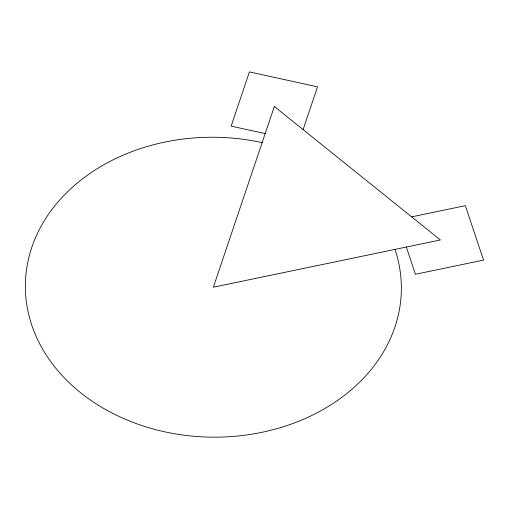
<?xml version="1.0" encoding="UTF-8"?>
<svg xmlns="http://www.w3.org/2000/svg" width="509" height="509" viewBox="0 0 509 509"><rect width="100%" height="100%" fill="white"/><g stroke="black" fill="none" stroke-linecap="round" stroke-linejoin="round"><path stroke-width="0.76" d="M303.097 129.604L317.521 86.848L249.435 71.909L231.143 126.13L265.189 133.593M411.628 216.847L465.347 205.668L483.55 260.086L415.439 274.262L406.341 247.05M394.984 249.41A188.012 149.951 0.8 0 1 229.616 436.684A188.012 149.951 0.8 0 1 26.08 273.085A188.012 149.951 0.8 0 1 262.135 142.628M274.332 106.489L213.36 287.203L440.393 239.962L274.332 106.489"/></g></svg>
